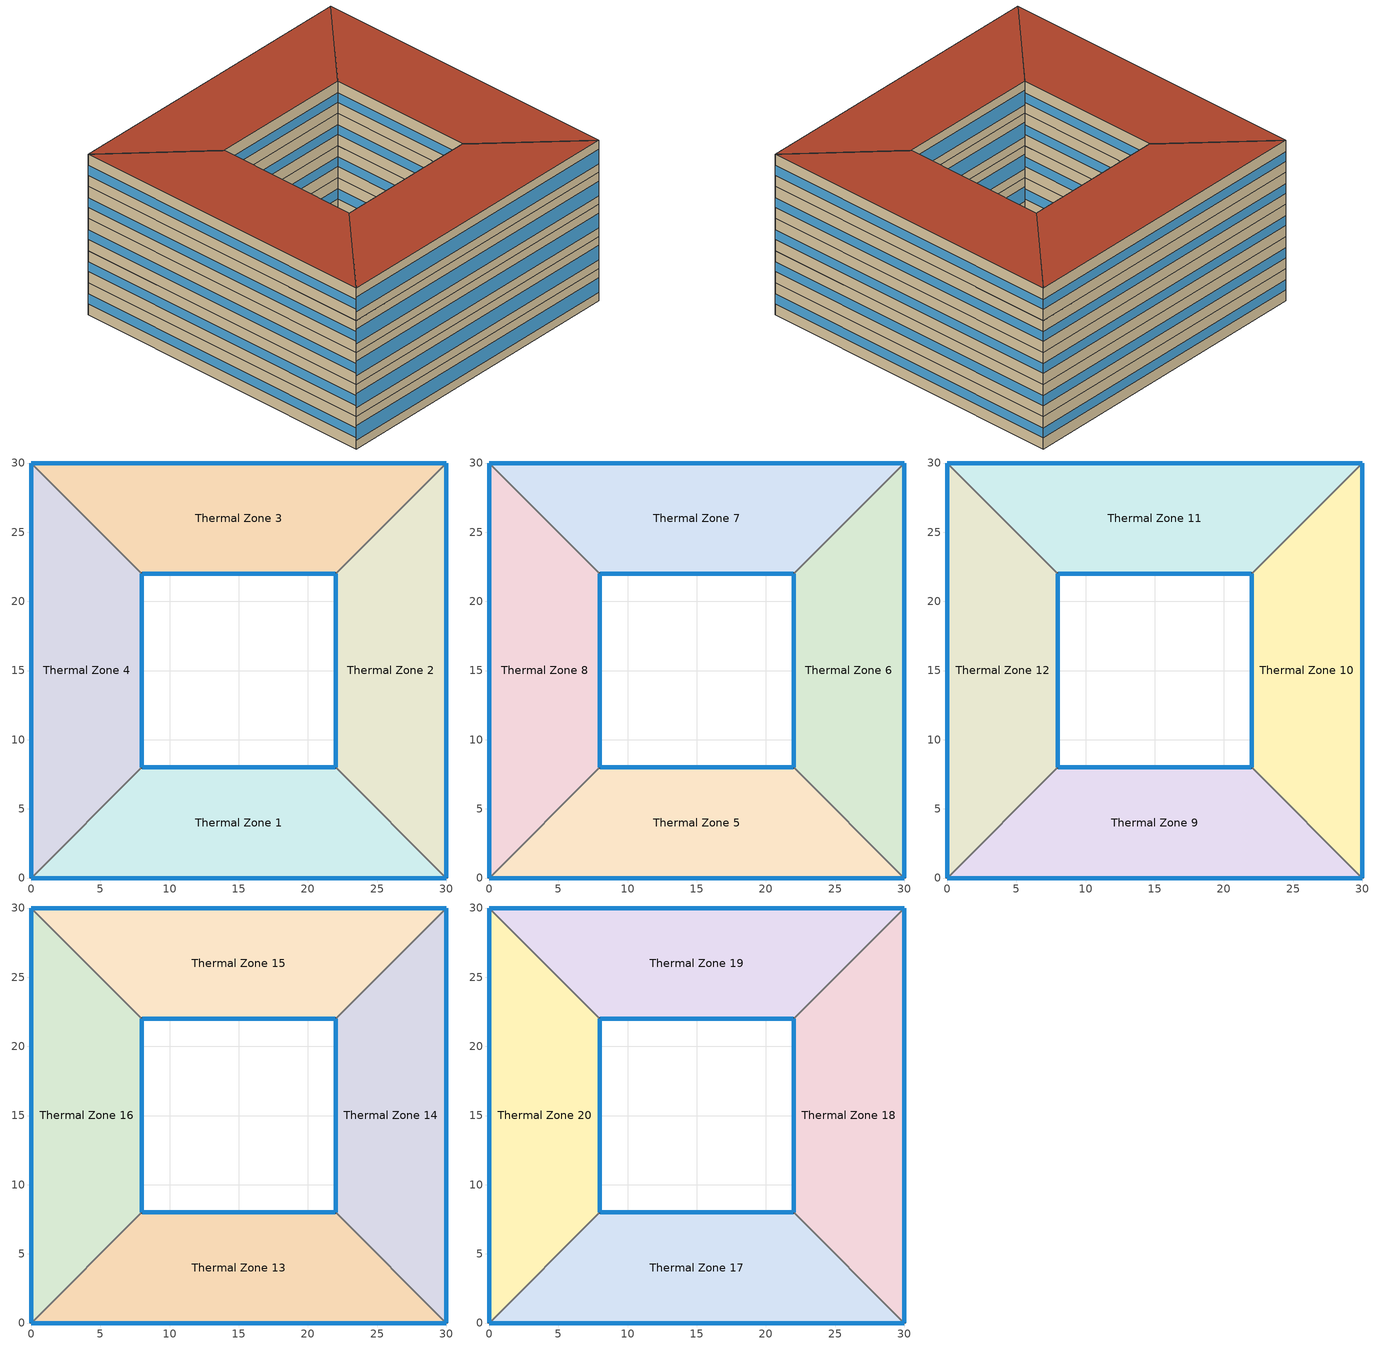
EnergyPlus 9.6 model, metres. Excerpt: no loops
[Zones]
Thermal Zone 1
 floor ground (ExtSlabCarpet): 0,0 8,8 22,8 30,0 z0
 wall outside (Ext Wall): 22,8 8,8 / 0,0 30,0 z0:3.2
 wall to Thermal Zone 4 (Interior Wall): 8,8 0,0 z0:3.2
 wall to Thermal Zone 2 (Interior Wall): 30,0 22,8 z0:3.2
 window (Ext Window): 21.99,8 8.01,8 / 0.01,0 29.99,0 z0.88:2.32
Thermal Zone 2
 floor ground (ExtSlabCarpet): 22,8 22,22 30,30 30,0 z0
 wall outside (Ext Wall): 22,22 22,8 / 30,0 30,30 z0:3.2
 wall to Thermal Zone 3 (Interior Wall): 30,30 22,22 z0:3.2
 window (Ext Window): 22,21.99 22,8.01 / 30,0.01 30,29.99 z1.12:2.08
Thermal Zone 3
 floor ground (ExtSlabCarpet): 8,22 0,30 30,30 22,22 z0
 wall outside (Ext Wall): 30,30 0,30 / 8,22 22,22 z0:3.2
 wall to Thermal Zone 4 (Interior Wall): 0,30 8,22 z0:3.2
 window (Ext Window): 29.99,30 0.01,30 / 8.01,22 21.99,22 z1.12:2.08
Thermal Zone 4
 floor ground (ExtSlabCarpet): 0,30 8,22 8,8 0,0 z0
 wall outside (Ext Wall): 8,8 8,22 / 0,30 0,0 z0:3.2
 window (Ext Window): 8,8.01 8,21.99 / 0,29.99 0,0.01 z1.12:2.08
Thermal Zone 5
 floor to Thermal Zone 1 (Interior Floor): 0,0 8,8 22,8 30,0 z3.2
 wall outside (Ext Wall): 22,8 8,8 / 0,0 30,0 z3.2:6.4
 wall to Thermal Zone 8 (Interior Wall): 8,8 0,0 z3.2:6.4
 wall to Thermal Zone 6 (Interior Wall): 30,0 22,8 z3.2:6.4
 window (Ext Window): 21.99,8 8.01,8 / 0.01,0 29.99,0 z4.08:5.52
Thermal Zone 6
 floor to Thermal Zone 2 (Interior Floor): 22,8 22,22 30,30 30,0 z3.2
 wall outside (Ext Wall): 22,22 22,8 / 30,0 30,30 z3.2:6.4
 wall to Thermal Zone 7 (Interior Wall): 30,30 22,22 z3.2:6.4
 window (Ext Window): 22,21.99 22,8.01 / 30,0.01 30,29.99 z4.32:5.28
Thermal Zone 7
 floor to Thermal Zone 3 (Interior Floor): 8,22 0,30 30,30 22,22 z3.2
 wall outside (Ext Wall): 30,30 0,30 / 8,22 22,22 z3.2:6.4
 wall to Thermal Zone 8 (Interior Wall): 0,30 8,22 z3.2:6.4
 window (Ext Window): 29.99,30 0.01,30 / 8.01,22 21.99,22 z4.32:5.28
Thermal Zone 8
 floor to Thermal Zone 4 (Interior Floor): 0,30 8,22 8,8 0,0 z3.2
 wall outside (Ext Wall): 8,8 8,22 / 0,30 0,0 z3.2:6.4
 window (Ext Window): 8,8.01 8,21.99 / 0,29.99 0,0.01 z4.32:5.28
Thermal Zone 9
 floor to Thermal Zone 5 (Interior Floor): 0,0 8,8 22,8 30,0 z6.4
 wall outside (Ext Wall): 22,8 8,8 / 0,0 30,0 z6.4:9.6
 wall to Thermal Zone 12 (Interior Wall): 8,8 0,0 z6.4:9.6
 wall to Thermal Zone 10 (Interior Wall): 30,0 22,8 z6.4:9.6
 window (Ext Window): 21.99,8 8.01,8 / 0.01,0 29.99,0 z7.28:8.72
Thermal Zone 10
 floor to Thermal Zone 6 (Interior Floor): 22,8 22,22 30,30 30,0 z6.4
 wall outside (Ext Wall): 22,22 22,8 / 30,0 30,30 z6.4:9.6
 wall to Thermal Zone 11 (Interior Wall): 30,30 22,22 z6.4:9.6
 window (Ext Window): 22,21.99 22,8.01 / 30,0.01 30,29.99 z7.52:8.48
Thermal Zone 11
 floor to Thermal Zone 7 (Interior Floor): 8,22 0,30 30,30 22,22 z6.4
 wall outside (Ext Wall): 30,30 0,30 / 8,22 22,22 z6.4:9.6
 wall to Thermal Zone 12 (Interior Wall): 0,30 8,22 z6.4:9.6
 window (Ext Window): 29.99,30 0.01,30 / 8.01,22 21.99,22 z7.52:8.48
Thermal Zone 12
 floor to Thermal Zone 8 (Interior Floor): 0,30 8,22 8,8 0,0 z6.4
 wall outside (Ext Wall): 8,8 8,22 / 0,30 0,0 z6.4:9.6
 window (Ext Window): 8,8.01 8,21.99 / 0,29.99 0,0.01 z7.52:8.48
Thermal Zone 13
 floor to Thermal Zone 9 (Interior Floor): 0,0 8,8 22,8 30,0 z9.6
 wall outside (Ext Wall): 22,8 8,8 / 0,0 30,0 z9.6:12.8
 wall to Thermal Zone 16 (Interior Wall): 8,8 0,0 z9.6:12.8
 wall to Thermal Zone 14 (Interior Wall): 30,0 22,8 z9.6:12.8
 window (Ext Window): 21.99,8 8.01,8 / 0.01,0 29.99,0 z10.48:11.92
Thermal Zone 14
 floor to Thermal Zone 10 (Interior Floor): 22,8 22,22 30,30 30,0 z9.6
 wall outside (Ext Wall): 22,22 22,8 / 30,0 30,30 z9.6:12.8
 wall to Thermal Zone 15 (Interior Wall): 30,30 22,22 z9.6:12.8
 window (Ext Window): 22,21.99 22,8.01 / 30,0.01 30,29.99 z10.72:11.68
Thermal Zone 15
 floor to Thermal Zone 11 (Interior Floor): 8,22 0,30 30,30 22,22 z9.6
 wall outside (Ext Wall): 30,30 0,30 / 8,22 22,22 z9.6:12.8
 wall to Thermal Zone 16 (Interior Wall): 0,30 8,22 z9.6:12.8
 window (Ext Window): 29.99,30 0.01,30 / 8.01,22 21.99,22 z10.72:11.68
Thermal Zone 16
 floor to Thermal Zone 12 (Interior Floor): 0,30 8,22 8,8 0,0 z9.6
 wall outside (Ext Wall): 8,8 8,22 / 0,30 0,0 z9.6:12.8
 window (Ext Window): 8,8.01 8,21.99 / 0,29.99 0,0.01 z10.72:11.68
Thermal Zone 17
 floor to Thermal Zone 13 (Interior Floor): 0,0 8,8 22,8 30,0 z12.8
 wall outside (Ext Wall): 22,8 8,8 / 0,0 30,0 z12.8:16
 wall to Thermal Zone 20 (Interior Wall): 8,8 0,0 z12.8:16
 wall to Thermal Zone 18 (Interior Wall): 30,0 22,8 z12.8:16
 window (Ext Window): 21.99,8 8.01,8 / 0.01,0 29.99,0 z13.68:15.12
 roof outside (Ext Roof): 30,0 22,8 8,8 0,0 z16
Thermal Zone 18
 floor to Thermal Zone 14 (Interior Floor): 22,8 22,22 30,30 30,0 z12.8
 wall outside (Ext Wall): 22,22 22,8 / 30,0 30,30 z12.8:16
 wall to Thermal Zone 19 (Interior Wall): 30,30 22,22 z12.8:16
 window (Ext Window): 22,21.99 22,8.01 / 30,0.01 30,29.99 z13.92:14.88
 roof outside (Ext Roof): 30,0 30,30 22,22 22,8 z16
Thermal Zone 19
 floor to Thermal Zone 15 (Interior Floor): 8,22 0,30 30,30 22,22 z12.8
 wall outside (Ext Wall): 30,30 0,30 / 8,22 22,22 z12.8:16
 wall to Thermal Zone 20 (Interior Wall): 0,30 8,22 z12.8:16
 window (Ext Window): 29.99,30 0.01,30 / 8.01,22 21.99,22 z13.92:14.88
 roof outside (Ext Roof): 22,22 30,30 0,30 8,22 z16
Thermal Zone 20
 floor to Thermal Zone 16 (Interior Floor): 0,30 8,22 8,8 0,0 z12.8
 wall outside (Ext Wall): 8,8 8,22 / 0,30 0,0 z12.8:16
 window (Ext Window): 8,8.01 8,21.99 / 0,29.99 0,0.01 z13.92:14.88
 roof outside (Ext Roof): 0,0 8,8 8,22 0,30 z16
[Building]
Building 1: North Axis {deg}=-0
[Site:Location]
Washington Dc Dulles IntL Ar: Latitude {deg}=38.98; Longitude {deg}=-77.47; Time Zone {hr}=-5; Elevation {m}=82
[SizingPeriod:DesignDay] Day of Month=21; Dry-Bulb Temperature Range Modifier Type=DefaultMultipliers; Barometric Pressure {Pa}=86790; Rain Indicator=No; Snow Indicator=No; Daylight Saving Time Indicator=No; Begin Environment Reset Mode=FullResetAtBeginEnvironment
Name | Month | Day Type | Maximum Dry-Bulb Temperature {C} | Daily Dry-Bulb Temperature Range {deltaC} | Humidity Condition Type | Wetbulb or DewPoint at Maximum Dry-Bulb {C} | Wind Speed {m/s} | Wind Direction {deg} | Solar Model Indicator | ASHRAE Clear Sky Optical Depth for Beam Irradiance (taub) | ASHRAE Clear Sky Optical Depth for Diffuse Irradiance (taud) | Enthalpy at Maximum Dry-Bulb {J/kg} | Sky Clearness
SALT-LAKE-CITY-IAP Ann Clg .4% Condns DB=>MWB | 7 | SummerDesignDay | 36.5 | 14.4 | Wetbulb | 17.1 | 5 | 340 | ASHRAETau | 0.339 | 2.366
SALT-LAKE-CITY-IAP Ann Clg .4% Condns DP=>MDB | 7 | SummerDesignDay | 22.5 | 14.4 | Dewpoint | 15.6 | 5 | 340 | ASHRAETau | 0.339 | 2.366
SALT-LAKE-CITY-IAP Ann Clg .4% Condns Enth=>MDB | 7 | SummerDesignDay | 30.8 | 14.4 | Enthalpy |  | 5 | 340 | ASHRAETau | 0.339 | 2.366 | 59300
SALT-LAKE-CITY-IAP Ann Clg .4% Condns WB=>MDB | 7 | SummerDesignDay | 31.2 | 14.4 | Wetbulb | 19 | 5 | 340 | ASHRAETau | 0.339 | 2.366
SALT-LAKE-CITY-IAP Ann Htg 99.6% Condns DB | 1 | WinterDesignDay | -12.4 | 0 | Wetbulb | -12.4 | 2.6 | 140 | ASHRAEClearSky |  |  |  | 0
SALT-LAKE-CITY-IAP Ann Htg Wind 99.6% Condns WS=>MCDB | 1 | WinterDesignDay | 6.8 | 0 | Wetbulb | 6.8 | 12.4 | 140 | ASHRAEClearSky |  |  |  | 0
SALT-LAKE-CITY-IAP Ann Hum_n 99.6% Condns DP=>MCDB | 1 | WinterDesignDay | -10.7 | 0 | Dewpoint | -16.2 | 2.6 | 140 | ASHRAEClearSky |  |  |  | 0
[Material] Thermal Absorptance=0.9
Name | Roughness | Thickness m | Conductivity W/m-K | Density kg/m3 | Specific Heat J/kg-K | Solar Absorptance | Visible Absorptance
wall brick | Smooth | 0.25 | 0.7 | 1800 | 829 | 0.65 | 0.65
roof concrete | MediumRough | 0.2 | 0.5 | 2243 | 837 | 0.65 | 0.65
Wall Insulation [30]; Roof Insulation [38] | MediumRough | 0.1693 | 0.049 | 265 | 836.8 | 0.7 | 0.7
F16 Acoustic tile | MediumSmooth | 0.0191 | 0.06 | 368 | 590 | 0.3 | 0.3
M11 100mm lightweight concrete | MediumRough | 0.1016 | 0.53 | 1280 | 840 | 0.5 | 0.5
MAT-CC05 4 HW CONCRETE | Rough | 0.1016 | 1.311 | 2240 | 836.8 | 0.85 | 0.85
G01a 19mm gypsum board | MediumSmooth | 0.019 | 0.16 | 800 | 1090 | 0.4 | 0.4
[Material:AirGap]
Name | Thermal Resistance m2-K/W
F04 Wall air space resistance | 0.15
F05 Ceiling air space resistance | 0.18
[Material:NoMass]
CP02 CARPET PAD: Roughness=Smooth; Thermal Resistance m2-K/W=0.1; Thermal Absorptance=0.9; Solar Absorptance=0.8; Visible Absorptance=0.8
[WindowMaterial:SimpleGlazingSystem]
Window Material Simple Glazing System: U-Factor W/m2-K=1.2; Solar Heat Gain Coefficient=0.35
[Construction]
Ext Roof: roof concrete, Roof Insulation [38]
Ext Wall: wall brick, Wall Insulation [30]
Ext Window: Window Material Simple Glazing System
ExtSlabCarpet: MAT-CC05 4 HW CONCRETE, CP02 CARPET PAD
Interior Floor: F16 Acoustic tile, F05 Ceiling air space resistance, M11 100mm lightweight concrete
Interior Wall: G01a 19mm gypsum board, F04 Wall air space resistance, G01a 19mm gypsum board
[Zone]
Thermal Zone 1; Thermal Zone 2; Thermal Zone 3; Thermal Zone 4: 0, 0, 0, 0, , 1, , , , , , Yes
Thermal Zone 5; Thermal Zone 6; Thermal Zone 7; Thermal Zone 8: 0, 0, 0, 3.2, , 1, , , , , , Yes
Thermal Zone 9; Thermal Zone 10; Thermal Zone 11; Thermal Zone 12: 0, 0, 0, 6.4, , 1, , , , , , Yes
Thermal Zone 13; Thermal Zone 14; Thermal Zone 15; Thermal Zone 16: 0, 0, 0, 9.6, , 1, , , , , , Yes
Thermal Zone 17; Thermal Zone 18; Thermal Zone 19; Thermal Zone 20: 0, 0, 0, 12.8, , 1, , , , , , Yes
[AvailabilityManager:Scheduled] Schedule=Always On Discrete
VAV with Reheat 1 Availability Manager; Air Loop HVAC Outdoor Air System 1 Availability Manager
[Schedule:Constant]
Always On Discrete: Hourly Value=1
